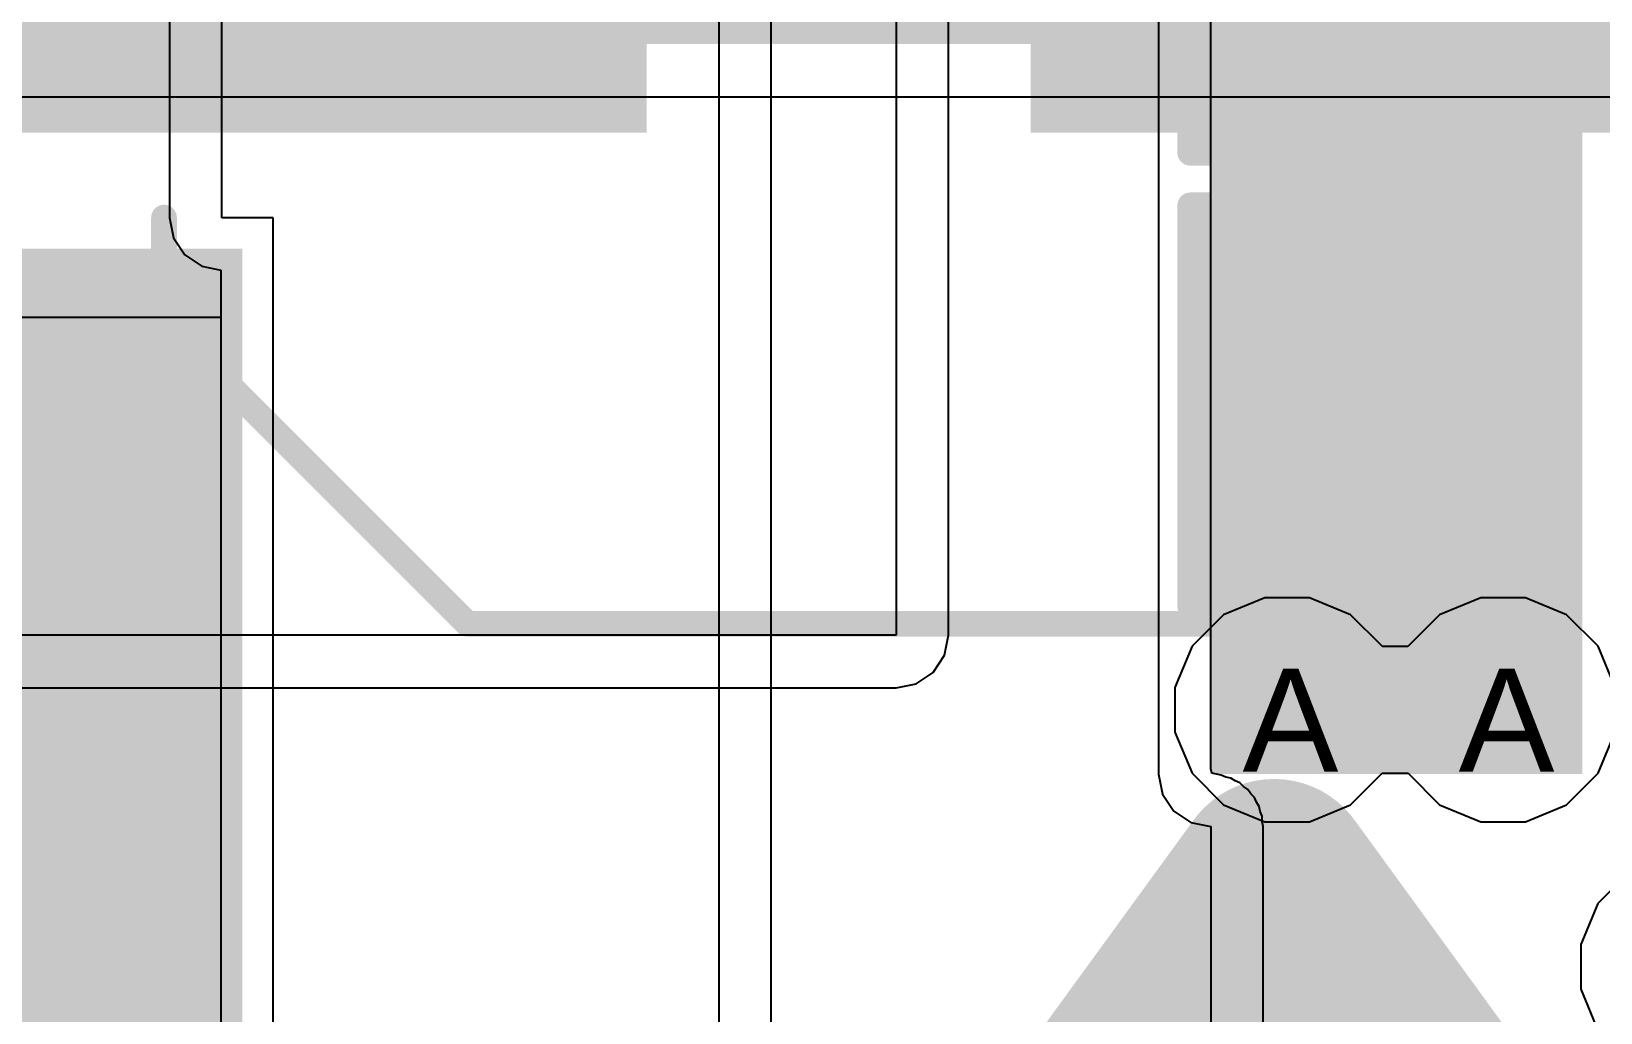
# Model space of a CAD drawing. Header units: inches. Extents: x 0 to 208, y 0 to 213.
# Drawn here: x 0.5028 to 0.808, y 3.1826 to 3.3735 of the extents above; entities that cross this region are included whole.
import ezdxf

# ---------------------------------------------------------------- set-up
doc = ezdxf.new("R2010")
doc.units = ezdxf.units.IN
doc.header["$MEASUREMENT"] = 0
for name, color, linetype in [('Bottom Layer', 5, 'Continuous'), ('Bottom Overlay', 54, 'Continuous'), ('Bottom Paste', 16, 'Continuous'), ('Bottom Solder', 6, 'Continuous'), ('Drill Drawing', 1, 'Continuous'), ('L2_GND1', 16, 'Continuous'), ('L3_SIG1', 76, 'Continuous'), ('L4_PWR', 90, 'Continuous'), ('L5_GND2', 156, 'Continuous'), ('L6_SIG2', 130, 'Continuous'), ('L7_GND3', 216, 'Continuous'), ('Top Layer', 1, 'Continuous'), ('Top Overlay', 2, 'Continuous'), ('Top Paste', 8, 'Continuous'), ('Top Solder', 216, 'Continuous'), ('Via Holes', 16, 'Continuous')]:
    doc.layers.add(name, color=color, linetype=linetype)
doc.styles.add('Arial', font='', dxfattribs={"height": 0.2})
doc.styles.get('Arial').set_extended_font_data('Arial')

# ---------------------------------------------------------------- blocks, each defined once
blk = doc.blocks.new('RVT1H101M0607_16')
at = {"layer": 'Top Layer'}
for points in [[(-0.17913, 0.0315), (-0.04134, 0.0315), (-0.04134, -0.0315), (-0.17913, -0.0315)], [(0.04134, 0.0315), (0.17913, 0.0315), (0.17913, -0.0315), (0.04134, -0.0315)]]:
    blk.add_hatch(color=1, dxfattribs=at).paths.add_polyline_path(points)
at = {"layer": 'Top Paste'}
for points in [[(-0.17913, 0.0315), (-0.04134, 0.0315), (-0.04134, -0.0315), (-0.17913, -0.0315)], [(0.04134, 0.0315), (0.17913, 0.0315), (0.17913, -0.0315), (0.04134, -0.0315)]]:
    blk.add_hatch(color=8, dxfattribs=at).paths.add_polyline_path(points)
at = {"layer": 'Top Solder'}
for points in [[(-0.18313, 0.0355), (-0.03734, 0.0355), (-0.03734, -0.0355), (-0.18313, -0.0355)], [(0.03734, 0.0355), (0.18313, 0.0355), (0.18313, -0.0355), (0.03734, -0.0355)]]:
    blk.add_hatch(color=216, dxfattribs=at).paths.add_polyline_path(points)
at = {"layer": 'Top Overlay'}
for points in [[(0.13076, -0.131, 0.005, 0.005, 0), (0.13076, -0.046, 0.005, 0.005, 0)], [(-0.13124, -0.072, 0.005, 0.005, 0), (-0.13124, -0.052, 0.005, 0.005, 0)], [(-0.13124, -0.072, 0.005, 0.005, 0), (-0.07224, -0.131, 0.005, 0.005, 0)], [(-0.07224, -0.131, 0.005, 0.005, 0), (0.13076, -0.131, 0.005, 0.005, 0)]]:
    blk.add_lwpolyline(points, format="xyseb", dxfattribs=at)
for points in [[(0.12951, -0.046, 0.0025, 0.0025, 1), (0.13201, -0.046, 0.0025, 0.0025, 1)], [(-0.13249, -0.052, 0.0025, 0.0025, 1), (-0.12999, -0.052, 0.0025, 0.0025, 1)], [(-0.13249, -0.072, 0.0025, 0.0025, 1), (-0.12999, -0.072, 0.0025, 0.0025, 1)], [(-0.13249, -0.072, 0.0025, 0.0025, 1), (-0.12999, -0.072, 0.0025, 0.0025, 1)], [(-0.07349, -0.131, 0.0025, 0.0025, 1), (-0.07099, -0.131, 0.0025, 0.0025, 1)], [(-0.07349, -0.131, 0.0025, 0.0025, 1), (-0.07099, -0.131, 0.0025, 0.0025, 1)], [(0.12951, -0.131, 0.0025, 0.0025, 1), (0.13201, -0.131, 0.0025, 0.0025, 1)], [(0.12951, -0.131, 0.0025, 0.0025, 1), (0.13201, -0.131, 0.0025, 0.0025, 1)]]:
    blk.add_lwpolyline(points, format="xyseb", close=True, dxfattribs=at)
blk = doc.blocks.new('TO_263_5__D2PAK__B_187')
at = {"layer": 'Bottom Layer'}
blk.add_hatch(color=5, dxfattribs=at).paths.add_polyline_path([(-0.22008, 0.01506), (0.22008, 0.01506), (0.22008, -0.3751), (-0.22008, -0.3751)])
at = {"layer": 'Bottom Paste'}
blk.add_hatch(color=16, dxfattribs=at).paths.add_polyline_path([(-0.22008, 0.01506), (0.22008, 0.01506), (0.22008, -0.3751), (-0.22008, -0.3751)])
at = {"layer": 'Bottom Solder'}
blk.add_hatch(color=6, dxfattribs=at).paths.add_polyline_path([(-0.22408, 0.01906), (0.22408, 0.01906), (0.22408, -0.3791), (-0.22408, -0.3791)])
blk = doc.blocks.new('C___1206_B_232')
at = {"layer": 'Bottom Layer'}
for points in [[(-0.08, 0.035), (-0.02, 0.035), (-0.02, -0.035), (-0.08, -0.035)], [(0.02, 0.035), (0.08, 0.035), (0.08, -0.035), (0.02, -0.035)]]:
    blk.add_hatch(color=5, dxfattribs=at).paths.add_polyline_path(points)
at = {"layer": 'Bottom Paste'}
for points in [[(-0.08, 0.035), (-0.02, 0.035), (-0.02, -0.035), (-0.08, -0.035)], [(0.02, 0.035), (0.08, 0.035), (0.08, -0.035), (0.02, -0.035)]]:
    blk.add_hatch(color=16, dxfattribs=at).paths.add_polyline_path(points)
at = {"layer": 'Bottom Solder'}
for points in [[(-0.084, 0.039), (-0.016, 0.039), (-0.016, -0.039), (-0.084, -0.039)], [(0.016, 0.039), (0.084, 0.039), (0.084, -0.039), (0.016, -0.039)]]:
    blk.add_hatch(color=6, dxfattribs=at).paths.add_polyline_path(points)
at = {"layer": 'Bottom Overlay'}
for points in [[(-0.084, 0.039, 0.005, 0.005, 0), (-0.024, 0.039, 0.005, 0.005, 0)], [(-0.084, -0.039, 0.005, 0.005, 0), (-0.084, 0.039, 0.005, 0.005, 0)], [(0.024, 0.039, 0.005, 0.005, 0), (0.084, 0.039, 0.005, 0.005, 0)], [(0.084, -0.039, 0.005, 0.005, 0), (0.084, 0.039, 0.005, 0.005, 0)], [(-0.084, -0.039, 0.005, 0.005, 0), (-0.024, -0.039, 0.005, 0.005, 0)], [(0.024, -0.039, 0.005, 0.005, 0), (0.084, -0.039, 0.005, 0.005, 0)]]:
    blk.add_lwpolyline(points, format="xyseb", dxfattribs=at)
for points in [[(-0.08525, 0.039, 0.0025, 0.0025, 1), (-0.08275, 0.039, 0.0025, 0.0025, 1)], [(-0.08525, 0.039, 0.0025, 0.0025, 1), (-0.08275, 0.039, 0.0025, 0.0025, 1)], [(-0.02525, 0.039, 0.0025, 0.0025, 1), (-0.02275, 0.039, 0.0025, 0.0025, 1)], [(0.02275, 0.039, 0.0025, 0.0025, 1), (0.02525, 0.039, 0.0025, 0.0025, 1)], [(0.08275, 0.039, 0.0025, 0.0025, 1), (0.08525, 0.039, 0.0025, 0.0025, 1)], [(0.08275, 0.039, 0.0025, 0.0025, 1), (0.08525, 0.039, 0.0025, 0.0025, 1)], [(-0.08525, -0.039, 0.0025, 0.0025, 1), (-0.08275, -0.039, 0.0025, 0.0025, 1)], [(-0.08525, -0.039, 0.0025, 0.0025, 1), (-0.08275, -0.039, 0.0025, 0.0025, 1)], [(-0.02525, -0.039, 0.0025, 0.0025, 1), (-0.02275, -0.039, 0.0025, 0.0025, 1)], [(0.02275, -0.039, 0.0025, 0.0025, 1), (0.02525, -0.039, 0.0025, 0.0025, 1)], [(0.08275, -0.039, 0.0025, 0.0025, 1), (0.08525, -0.039, 0.0025, 0.0025, 1)], [(0.08275, -0.039, 0.0025, 0.0025, 1), (0.08525, -0.039, 0.0025, 0.0025, 1)]]:
    blk.add_lwpolyline(points, format="xyseb", close=True, dxfattribs=at)
blk = doc.blocks.new('C___1206_B_233')
at = {"layer": 'Bottom Layer'}
for points in [[(-0.08, 0.035), (-0.02, 0.035), (-0.02, -0.035), (-0.08, -0.035)], [(0.02, 0.035), (0.08, 0.035), (0.08, -0.035), (0.02, -0.035)]]:
    blk.add_hatch(color=5, dxfattribs=at).paths.add_polyline_path(points)
at = {"layer": 'Bottom Paste'}
for points in [[(-0.08, 0.035), (-0.02, 0.035), (-0.02, -0.035), (-0.08, -0.035)], [(0.02, 0.035), (0.08, 0.035), (0.08, -0.035), (0.02, -0.035)]]:
    blk.add_hatch(color=16, dxfattribs=at).paths.add_polyline_path(points)
at = {"layer": 'Bottom Solder'}
for points in [[(-0.084, 0.039), (-0.016, 0.039), (-0.016, -0.039), (-0.084, -0.039)], [(0.016, 0.039), (0.084, 0.039), (0.084, -0.039), (0.016, -0.039)]]:
    blk.add_hatch(color=6, dxfattribs=at).paths.add_polyline_path(points)
at = {"layer": 'Bottom Overlay'}
for points in [[(-0.084, 0.039, 0.005, 0.005, 0), (-0.024, 0.039, 0.005, 0.005, 0)], [(-0.084, -0.039, 0.005, 0.005, 0), (-0.084, 0.039, 0.005, 0.005, 0)], [(0.024, 0.039, 0.005, 0.005, 0), (0.084, 0.039, 0.005, 0.005, 0)], [(0.084, -0.039, 0.005, 0.005, 0), (0.084, 0.039, 0.005, 0.005, 0)], [(-0.084, -0.039, 0.005, 0.005, 0), (-0.024, -0.039, 0.005, 0.005, 0)], [(0.024, -0.039, 0.005, 0.005, 0), (0.084, -0.039, 0.005, 0.005, 0)]]:
    blk.add_lwpolyline(points, format="xyseb", dxfattribs=at)
for points in [[(-0.08525, 0.039, 0.0025, 0.0025, 1), (-0.08275, 0.039, 0.0025, 0.0025, 1)], [(-0.08525, 0.039, 0.0025, 0.0025, 1), (-0.08275, 0.039, 0.0025, 0.0025, 1)], [(-0.02525, 0.039, 0.0025, 0.0025, 1), (-0.02275, 0.039, 0.0025, 0.0025, 1)], [(0.02275, 0.039, 0.0025, 0.0025, 1), (0.02525, 0.039, 0.0025, 0.0025, 1)], [(0.08275, 0.039, 0.0025, 0.0025, 1), (0.08525, 0.039, 0.0025, 0.0025, 1)], [(0.08275, 0.039, 0.0025, 0.0025, 1), (0.08525, 0.039, 0.0025, 0.0025, 1)], [(-0.08525, -0.039, 0.0025, 0.0025, 1), (-0.08275, -0.039, 0.0025, 0.0025, 1)], [(-0.08525, -0.039, 0.0025, 0.0025, 1), (-0.08275, -0.039, 0.0025, 0.0025, 1)], [(-0.02525, -0.039, 0.0025, 0.0025, 1), (-0.02275, -0.039, 0.0025, 0.0025, 1)], [(0.02275, -0.039, 0.0025, 0.0025, 1), (0.02525, -0.039, 0.0025, 0.0025, 1)], [(0.08275, -0.039, 0.0025, 0.0025, 1), (0.08525, -0.039, 0.0025, 0.0025, 1)], [(0.08275, -0.039, 0.0025, 0.0025, 1), (0.08525, -0.039, 0.0025, 0.0025, 1)]]:
    blk.add_lwpolyline(points, format="xyseb", close=True, dxfattribs=at)

msp = doc.modelspace()

# ---------------------------------------------------------------- hatches: boundary and pattern name
at = {"layer": 'Bottom Layer'}
msp.add_hatch(color=5, dxfattribs=at).paths.add_polyline_path([(0.8045, 3.4655), (0.73221, 3.4655), (0.73221, 3.229), (0.8045, 3.229)])
h = msp.add_hatch(color=5, dxfattribs=at)
edge = h.paths.add_edge_path()
edge.add_arc((0.74705, 3.2415), 0.01181, 0, 360)
h = msp.add_hatch(color=5, dxfattribs=at)
edge = h.paths.add_edge_path()
edge.add_arc((0.78908, 3.2415), 0.01181, 0, 360)
at = {"layer": 'L2_GND1'}
h = msp.add_hatch(color=16, dxfattribs=at)
edge = h.paths.add_edge_path()
edge.add_arc((0.74705, 3.2415), 0.01181, 0, 360)
h = msp.add_hatch(color=16, dxfattribs=at)
edge = h.paths.add_edge_path()
edge.add_arc((0.78908, 3.2415), 0.01181, 0, 360)
at = {"layer": 'L3_SIG1'}
h = msp.add_hatch(color=76, dxfattribs=at)
edge = h.paths.add_edge_path()
edge.add_arc((0.74705, 3.2415), 0.01181, 0, 360)
h = msp.add_hatch(color=76, dxfattribs=at)
edge = h.paths.add_edge_path()
edge.add_arc((0.78908, 3.2415), 0.01181, 0, 360)
at = {"layer": 'L4_PWR'}
h = msp.add_hatch(color=90, dxfattribs=at)
edge = h.paths.add_edge_path()
edge.add_arc((0.74705, 3.2415), 0.01181, 0, 360)
h = msp.add_hatch(color=90, dxfattribs=at)
edge = h.paths.add_edge_path()
edge.add_arc((0.78908, 3.2415), 0.01181, 0, 360)
at = {"layer": 'L5_GND2'}
h = msp.add_hatch(color=156, dxfattribs=at)
edge = h.paths.add_edge_path()
edge.add_arc((0.74705, 3.2415), 0.01181, 0, 360)
h = msp.add_hatch(color=156, dxfattribs=at)
edge = h.paths.add_edge_path()
edge.add_arc((0.78908, 3.2415), 0.01181, 0, 360)
at = {"layer": 'L6_SIG2'}
h = msp.add_hatch(color=130, dxfattribs=at)
edge = h.paths.add_edge_path()
edge.add_arc((0.74705, 3.2415), 0.01181, 0, 360)
h = msp.add_hatch(color=130, dxfattribs=at)
edge = h.paths.add_edge_path()
edge.add_arc((0.78908, 3.2415), 0.01181, 0, 360)
at = {"layer": 'L7_GND3'}
h = msp.add_hatch(color=216, dxfattribs=at)
edge = h.paths.add_edge_path()
edge.add_arc((0.74705, 3.2415), 0.01181, 0, 360)
h = msp.add_hatch(color=216, dxfattribs=at)
edge = h.paths.add_edge_path()
edge.add_arc((0.78908, 3.2415), 0.01181, 0, 360)
at = {"layer": 'Top Layer'}
h = msp.add_hatch(color=1, dxfattribs=at)
edge = h.paths.add_edge_path()
edge.add_arc((0.74705, 3.2415), 0.01181, 0, 360)
h = msp.add_hatch(color=1, dxfattribs=at)
edge = h.paths.add_edge_path()
edge.add_arc((0.78908, 3.2415), 0.01181, 0, 360)
at = {"layer": 'Via Holes'}
h = msp.add_hatch(color=7, dxfattribs=at)
edge = h.paths.add_edge_path()
edge.add_arc((0.74705, 3.2415), 0.00591, 0, 360)
h = msp.add_hatch(color=7, dxfattribs=at)
edge = h.paths.add_edge_path()
edge.add_arc((0.78908, 3.2415), 0.00591, 0, 360)

# ---------------------------------------------------------------- linework, layer by layer
at = {"layer": 'Bottom Layer'}
for p, q in [((0.72201, 3.4655), (0.72201, 3.229)), ((0.73221, 3.23), (0.73221, 3.46449)), ((0.53981, 3.3372), (0.53981, 3.44125)), ((0.52962, 3.43105), (0.52962, 3.3372)), ((0.52962, 3.42989), (0.52962, 3.3372)), ((0.52962, 3.3372), (0.53039, 3.3333)), ((0.52962, 3.3372), (0.53039, 3.3333)), ((0.54981, 3.3372), (0.53981, 3.3372)), ((0.54981, 3.003), (0.54981, 3.3372)), ((0.53039, 3.3333), (0.5326, 3.32999)), ((0.53039, 3.3333), (0.5326, 3.32999)), ((0.5326, 3.32999), (0.53591, 3.32778)), ((0.5326, 3.32999), (0.53591, 3.32778)), ((0.53591, 3.32778), (0.53962, 3.32704)), ((0.53591, 3.32778), (0.53962, 3.32704)), ((0.53962, 3.32704), (0.53962, 3.003)), ((0.53962, 3.32704), (0.53962, 3.31783)), ((0.53962, 3.31783), (0.26738, 3.31783)), ((0.73238, 3.22917), (0.73221, 3.23)), ((0.72201, 3.229), (0.72279, 3.2251)), ((0.7342, 3.2288), (0.73238, 3.22917)), ((0.73513, 3.22842), (0.7342, 3.2288)), ((0.73611, 3.22822), (0.73513, 3.22842)), ((0.73695, 3.22767), (0.73611, 3.22822)), ((0.73787, 3.22728), (0.73695, 3.22767)), ((0.73858, 3.22657), (0.73787, 3.22728)), ((0.72279, 3.2251), (0.725, 3.22179)), ((0.73942, 3.22601), (0.73858, 3.22657)), ((0.73998, 3.22518), (0.73942, 3.22601)), ((0.74069, 3.22447), (0.73998, 3.22518)), ((0.74107, 3.22354), (0.74069, 3.22447)), ((0.725, 3.22179), (0.72831, 3.21958)), ((0.74163, 3.22271), (0.74107, 3.22354)), ((0.74183, 3.22172), (0.74163, 3.22271)), ((0.74221, 3.22079), (0.74183, 3.22172)), ((0.74221, 3.21979), (0.74221, 3.22079)), ((0.72831, 3.21958), (0.73221, 3.2188)), ((0.73221, 3.2188), (0.73221, 3.17023)), ((0.74241, 3.2188), (0.74221, 3.21979)), ((0.74241, 3.17023), (0.74241, 3.2188))]:
    msp.add_line(p, q, dxfattribs=at)
at = {"layer": 'L4_PWR'}
for p, q in [((0.63649, 3.79685), (0.63649, 2.78693)), ((0.64669, 2.92854), (0.64669, 3.79685)), ((0.74271, 3.26331), (0.73469, 3.25999)), ((0.75139, 3.26331), (0.74271, 3.26331)), ((0.7594, 3.25999), (0.75139, 3.26331)), ((0.78474, 3.26331), (0.77672, 3.25999)), ((0.79342, 3.26331), (0.78474, 3.26331)), ((0.80143, 3.25999), (0.79342, 3.26331)), ((0.73469, 3.25999), (0.72856, 3.25386)), ((0.76554, 3.25386), (0.7594, 3.25999)), ((0.77672, 3.25999), (0.77059, 3.25386)), ((0.80757, 3.25386), (0.80143, 3.25999)), ((0.72856, 3.25386), (0.72524, 3.24584)), ((0.76556, 3.2538), (0.76554, 3.25386)), ((0.77056, 3.2538), (0.76556, 3.2538)), ((0.77059, 3.25386), (0.77056, 3.2538)), ((0.81089, 3.24584), (0.80757, 3.25386)), ((0.72524, 3.24584), (0.72524, 3.23716)), ((0.72524, 3.23716), (0.72856, 3.22915)), ((0.80757, 3.22915), (0.81089, 3.23716)), ((0.72856, 3.22915), (0.73469, 3.22301)), ((0.7594, 3.22301), (0.76554, 3.22915)), ((0.76554, 3.22915), (0.76556, 3.2292)), ((0.76556, 3.2292), (0.77056, 3.2292)), ((0.77056, 3.2292), (0.77059, 3.22915)), ((0.77059, 3.22915), (0.77672, 3.22301)), ((0.80143, 3.22301), (0.80757, 3.22915)), ((0.73469, 3.22301), (0.74271, 3.21969)), ((0.75139, 3.21969), (0.7594, 3.22301)), ((0.77672, 3.22301), (0.78474, 3.21969)), ((0.79342, 3.21969), (0.80143, 3.22301)), ((0.74271, 3.21969), (0.75139, 3.21969)), ((0.78474, 3.21969), (0.79342, 3.21969)), ((0.81362, 3.20998), (0.80749, 3.20385)), ((0.80749, 3.20385), (0.80417, 3.19583)), ((0.80417, 3.19583), (0.80417, 3.18716)), ((0.80417, 3.18716), (0.80749, 3.17914))]:
    msp.add_line(p, q, dxfattribs=at)
msp.add_lwpolyline([(0.42564, 3.19564, 0.02, 0.02, 0), (0.53137, 3.30137, 0.02, 0.02, 0)], format="xyseb", dxfattribs=at)
msp.add_lwpolyline([(0.52637, 3.30137, 0.01, 0.01, 1), (0.53637, 3.30137, 0.01, 0.01, 1)], format="xyseb", close=True, dxfattribs=at)
at = {"layer": 'L6_SIG2'}
msp.add_line((0.46882, 3.36073), (0.97728, 3.36073), dxfattribs=at)
msp.add_lwpolyline([(0.46882, 3.375, 0.008, 0.008, 0), (1.90789, 3.375, 0.008, 0.008, 0)], format="xyseb", dxfattribs=at)
at = {"layer": 'Top Layer'}
for p, q in [((0.671, 3.53608), (0.671, 3.256)), ((0.6812, 3.256), (0.6812, 3.53608)), ((0.671, 3.256), (0.44539, 3.256)), ((0.68042, 3.2521), (0.6812, 3.256)), ((0.67821, 3.24879), (0.68042, 3.2521)), ((0.6749, 3.24658), (0.67821, 3.24879)), ((0.44539, 3.2458), (0.671, 3.2458)), ((0.671, 3.2458), (0.6749, 3.24658))]:
    msp.add_line(p, q, dxfattribs=at)
msp.add_lwpolyline([(0.55957, 3.38925, 0.025, 0.025, 0), (0.56345, 3.38537, 0.025, 0.025, 0)], format="xyseb", dxfattribs=at)
msp.add_lwpolyline([(0.5572, 3.38537, 0.0125, 0.0125, 1), (0.5697, 3.38537, 0.0125, 0.0125, 1)], format="xyseb", close=True, dxfattribs=at)
at = {"layer": 'Top Overlay'}
for points in [[(0.68348, 3.12485, 0.03866, 0.03866, 0), (0.74452, 3.20872, 0.03866, 0.03866, 0)], [(0.74452, 3.20872, 0.03866, 0.03866, 0), (0.80214, 3.12955, 0.03866, 0.03866, 0)]]:
    msp.add_lwpolyline(points, format="xyseb", dxfattribs=at)
msp.add_lwpolyline([(0.73485, 3.20872, 0.01933, 0.01933, 1), (0.75419, 3.20872, 0.01933, 0.01933, 1)], format="xyseb", close=True, dxfattribs=at)
msp.add_lwpolyline([(0.73485, 3.20872, 0.01933, 0.01933, 1), (0.75419, 3.20872, 0.01933, 0.01933, 1)], format="xyseb", close=True, dxfattribs=at)

# ---------------------------------------------------------------- block references
for name, p in [('RVT1H101M0607_16', (0.65981, 3.38925)), ('C___1206_B_232', (0.81221, 3.38886)), ('C___1206_B_233', (0.81221, 3.30063))]:
    msp.add_blockref(name, p)
at = {"rotation": 180}
msp.add_blockref('TO_263_5__D2PAK__B_187', (0.31974, 2.9521), dxfattribs=at)

# ---------------------------------------------------------------- texts
at = {"layer": 'Drill Drawing', "style": 'Arial'}
for p in [(0.73839, 3.2295), (0.78042, 3.2295)]:
    msp.add_text('A', height=0.02, dxfattribs=at).set_placement(p)

doc.saveas('drawing.dxf')
